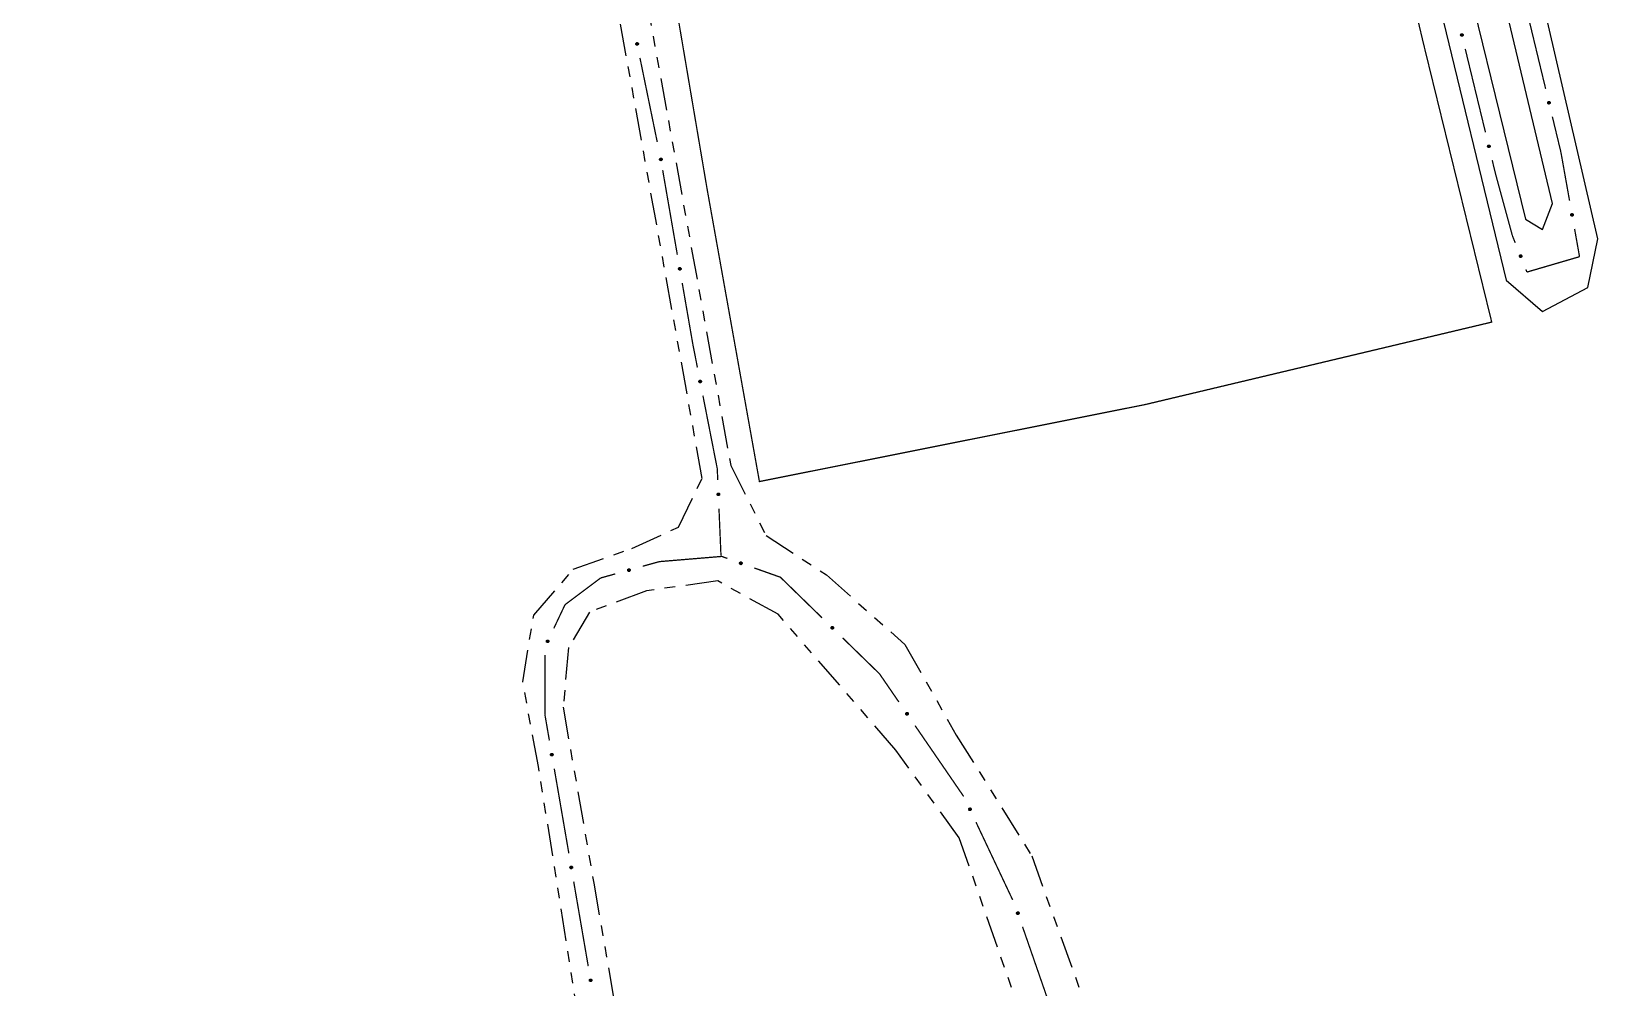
# Model space of a CAD drawing. Extents: x 212200 to 214553, y 4880545 to 4882659.
# Drawn here: x 212907.5 to 213126.6, y 4881438.5 to 4881572.1 of the extents above; entities that cross this region are included whole.
import ezdxf

# ---------------------------------------------------------------- set-up
doc = ezdxf.new("R2010")
doc.units = 0
doc.header["$LTSCALE"] = 1.5
doc.header["$MEASUREMENT"] = 0
doc.linetypes.add('TRACO_25', pattern=[8, 3, -1, 1, -1, 1, -1])
for name, color, linetype in [('RU-QUADRA', 210, 'CONTINUOUS'), ('SV-EIXO-RUA-N-PAV', 6, 'CONTINUOUS'), ('SV-EIXO-RUA-PAV', 20, 'CONTINUOUS'), ('SV-RUA-NAO-PAV', 7, 'CONTINUOUS'), ('SV-RUA-PAVIM', 7, 'CONTINUOUS')]:
    doc.layers.add(name, color=color, linetype=linetype)

msp = doc.modelspace()

# ---------------------------------------------------------------- linework, layer by layer
at = {"layer": 'RU-QUADRA', "linetype": 'Continuous', "const_width": 0.18, "flags": 128}
msp.add_lwpolyline([(212985.16, 4881649.49), (213002.00624, 4881550.149158), (213009.337896, 4881509.189705), (213063.298677, 4881519.949911), (213111.755057, 4881531.469198), (213102.179297, 4881570.507812), (213079.254985, 4881667.304371)], dxfattribs=at)
at = {"layer": 'SV-EIXO-RUA-N-PAV'}
for points in [[(212992.307096, 4881570.506751), (212992.348314, 4881570.480424), (212992.378355, 4881570.449368), (212992.395956, 4881570.416255), (212992.403879, 4881570.382938), (212992.408146, 4881570.34794), (212992.404663, 4881570.311706), (212992.39189, 4881570.272346), (212992.36577, 4881570.230814), (212992.331935, 4881570.20213), (212992.300394, 4881570.183138), (212992.266129, 4881570.172875), (212992.23206, 4881570.1693), (212992.194542, 4881570.174162), (212992.154781, 4881570.187496), (212992.113654, 4881570.214771), (212992.084411, 4881570.245419), (212992.068228, 4881570.277895), (212992.058129, 4881570.312408), (212992.054201, 4881570.34819), (212992.057825, 4881570.383739), (212992.071322, 4881570.423748), (212992.098781, 4881570.463983), (212992.129015, 4881570.493498), (212992.161255, 4881570.510134), (212992.195457, 4881570.519311), (212992.230508, 4881570.524018), (212992.267077, 4881570.522033), (212992.307096, 4881570.506751)], [(212995.631592, 4881554.362513), (212995.671971, 4881554.334915), (212995.701031, 4881554.302939), (212995.717592, 4881554.269294), (212995.724474, 4881554.235747), (212995.72765, 4881554.200633), (212995.723041, 4881554.164525), (212995.709048, 4881554.125582), (212995.681648, 4881554.084883), (212995.646936, 4881554.057266), (212995.614819, 4881554.039265), (212995.580251, 4881554.030074), (212995.546088, 4881554.027561), (212995.508739, 4881554.033589), (212995.469413, 4881554.048155), (212995.429155, 4881554.076697), (212995.40088, 4881554.10824), (212995.385716, 4881554.141204), (212995.376696, 4881554.176015), (212995.373884, 4881554.211902), (212995.378613, 4881554.24732), (212995.393349, 4881554.28689), (212995.422047, 4881554.326251), (212995.453186, 4881554.354811), (212995.485928, 4881554.370434), (212995.520399, 4881554.378542), (212995.555579, 4881554.382155), (212995.592069, 4881554.379033), (212995.631592, 4881554.362513)], [(212998.283088, 4881539.070163), (212998.323467, 4881539.042566), (212998.352527, 4881539.01059), (212998.369088, 4881538.976945), (212998.37597, 4881538.943397), (212998.379146, 4881538.908284), (212998.374537, 4881538.872175), (212998.360544, 4881538.833232), (212998.333144, 4881538.792533), (212998.298432, 4881538.764917), (212998.266315, 4881538.746916), (212998.231747, 4881538.737725), (212998.197584, 4881538.735212), (212998.160235, 4881538.74124), (212998.120909, 4881538.755805), (212998.080651, 4881538.784347), (212998.052376, 4881538.815891), (212998.037212, 4881538.848855), (212998.028192, 4881538.883665), (212998.02538, 4881538.919553), (212998.030109, 4881538.954971), (212998.044845, 4881538.99454), (212998.073543, 4881539.033902), (212998.104682, 4881539.062461), (212998.137424, 4881539.078085), (212998.171895, 4881539.086193), (212998.207075, 4881539.089806), (212998.243565, 4881539.086684), (212998.283088, 4881539.070163)], [(213001.130607, 4881523.328968), (213001.17159, 4881523.302277), (213001.201355, 4881523.270957), (213001.218662, 4881523.237689), (213001.22629, 4881523.204303), (213001.230247, 4881523.169269), (213001.226444, 4881523.133067), (213001.213322, 4881523.093822), (213001.186835, 4881523.052522), (213001.152747, 4881523.02414), (213001.121039, 4881523.005427), (213001.086684, 4881522.995469), (213001.052586, 4881522.992195), (213001.015112, 4881522.99739), (213000.975471, 4881523.011076), (213000.934587, 4881523.038714), (213000.905617, 4881523.069619), (213000.889722, 4881523.102237), (213000.879929, 4881523.136839), (213000.876318, 4881523.172654), (213000.880256, 4881523.208169), (213000.894108, 4881523.248057), (213000.921922, 4881523.288048), (213000.952416, 4881523.317294), (213000.984802, 4881523.333643), (213001.019085, 4881523.342517), (213001.054175, 4881523.346913), (213001.090726, 4881523.344605), (213001.130607, 4881523.328968)], [(213003.69988, 4881507.551049), (213003.736373, 4881507.518488), (213003.761079, 4881507.48304), (213003.773176, 4881507.447544), (213003.775686, 4881507.413391), (213003.774319, 4881507.37816), (213003.765105, 4881507.342944), (213003.746219, 4881507.306125), (213003.713813, 4881507.269287), (213003.675837, 4881507.246365), (213003.641671, 4881507.232644), (213003.606208, 4881507.227975), (213003.572006, 4881507.229877), (213003.535743, 4881507.240658), (213003.498616, 4881507.260161), (213003.462363, 4881507.293644), (213003.438381, 4881507.328562), (213003.427582, 4881507.363202), (213003.423114, 4881507.398884), (213003.424941, 4881507.434835), (213003.434186, 4881507.469351), (213003.453889, 4881507.506696), (213003.487411, 4881507.54204), (213003.521964, 4881507.566357), (213003.556444, 4881507.57764), (213003.591672, 4881507.581247), (213003.627024, 4881507.580305), (213003.662809, 4881507.572516), (213003.69988, 4881507.551049)], [(212990.928279, 4881496.886341), (212990.951711, 4881496.929271), (212990.980628, 4881496.961375), (212991.012454, 4881496.98121), (212991.045147, 4881496.991405), (212991.079769, 4881496.998067), (212991.116157, 4881496.997083), (212991.156302, 4881496.987045), (212991.199531, 4881496.963841), (212991.230472, 4881496.932057), (212991.251588, 4881496.901896), (212991.264181, 4881496.868417), (212991.270089, 4881496.834675), (212991.267817, 4881496.796911), (212991.257247, 4881496.756328), (212991.232863, 4881496.713424), (212991.204298, 4881496.682144), (212991.173011, 4881496.663767), (212991.139273, 4881496.65132), (212991.103846, 4881496.644942), (212991.068132, 4881496.646114), (212991.02729, 4881496.65683), (212990.985262, 4881496.681458), (212990.953739, 4881496.709592), (212990.934928, 4881496.740613), (212990.923421, 4881496.774103), (212990.916317, 4881496.808747), (212990.915783, 4881496.845367), (212990.928279, 4881496.886341)], [(213006.642783, 4881497.93139), (213006.68663, 4881497.953057), (213006.728745, 4881497.962713), (213006.766189, 4881497.960655), (213006.798803, 4881497.95021), (213006.830966, 4881497.935766), (213006.860179, 4881497.914049), (213006.887264, 4881497.882763), (213006.909307, 4881497.838931), (213006.916363, 4881497.795138), (213006.91631, 4881497.758321), (213006.907376, 4881497.723685), (213006.892821, 4881497.692676), (213006.869259, 4881497.663077), (213006.837286, 4881497.635939), (213006.792675, 4881497.61484), (213006.751321, 4881497.605657), (213006.715156, 4881497.608598), (213006.680393, 4881497.6178), (213006.647734, 4881497.63294), (213006.619181, 4881497.654423), (213006.591915, 4881497.686664), (213006.571674, 4881497.730971), (213006.562044, 4881497.772112), (213006.564476, 4881497.808309), (213006.574306, 4881497.842329), (213006.588401, 4881497.874764), (213006.609009, 4881497.905039), (213006.642783, 4881497.93139)], [(213019.505285, 4881488.930106), (213019.554175, 4881488.931448), (213019.596468, 4881488.922605), (213019.629619, 4881488.905076), (213019.654875, 4881488.881947), (213019.678049, 4881488.855376), (213019.695501, 4881488.823431), (213019.707019, 4881488.783686), (213019.70871, 4881488.734652), (213019.696803, 4881488.691922), (213019.681357, 4881488.658501), (213019.658756, 4881488.630777), (213019.632566, 4881488.608698), (213019.598784, 4881488.591666), (213019.558392, 4881488.580388), (213019.509045, 4881488.579881), (213019.467642, 4881488.588835), (213019.436021, 4881488.606632), (213019.408293, 4881488.629529), (213019.38496, 4881488.65694), (213019.368009, 4881488.688396), (213019.356727, 4881488.729086), (213019.356872, 4881488.777797), (213019.365331, 4881488.819194), (213019.382679, 4881488.851056), (213019.405836, 4881488.877847), (213019.432205, 4881488.901414), (213019.463586, 4881488.920295), (213019.505285, 4881488.930106)], [(212979.565642, 4881486.783832), (212979.548541, 4881486.829653), (212979.543214, 4881486.872531), (212979.549064, 4881486.909573), (212979.562769, 4881486.940957), (212979.580405, 4881486.971486), (212979.604978, 4881486.998342), (212979.638852, 4881487.022109), (212979.684697, 4881487.039585), (212979.72898, 4881487.042156), (212979.765602, 4881487.038363), (212979.799151, 4881487.025958), (212979.828521, 4881487.008327), (212979.855574, 4881486.981881), (212979.879323, 4881486.947317), (212979.895781, 4881486.900793), (212979.900716, 4881486.85872), (212979.894117, 4881486.823041), (212979.881431, 4881486.789392), (212979.863052, 4881486.758441), (212979.838779, 4881486.732217), (212979.803935, 4881486.708367), (212979.757801, 4881486.692732), (212979.715895, 4881486.687331), (212979.680132, 4881486.693428), (212979.647286, 4881486.706663), (212979.616451, 4881486.72398), (212979.588426, 4881486.747556), (212979.565642, 4881486.783832)], [(213029.98556, 4881476.911261), (213030.033768, 4881476.903013), (213030.073514, 4881476.886066), (213030.102596, 4881476.862391), (213030.122839, 4881476.834768), (213030.140366, 4881476.804176), (213030.151232, 4881476.769435), (213030.154752, 4881476.728204), (213030.146817, 4881476.679787), (213030.126781, 4881476.640212), (213030.105095, 4881476.610459), (213030.077507, 4881476.587692), (213030.047504, 4881476.571163), (213030.011043, 4881476.561069), (213029.969225, 4881476.557911), (213029.920733, 4881476.567068), (213029.881881, 4881476.583949), (213029.854353, 4881476.607588), (213029.83164, 4881476.635467), (213029.814121, 4881476.666914), (213029.803651, 4881476.701078), (213029.800546, 4881476.743188), (213029.810218, 4881476.79093), (213029.826613, 4881476.829872), (213029.849859, 4881476.857725), (213029.87781, 4881476.879468), (213029.90828, 4881476.897421), (213029.942748, 4881476.909798), (213029.98556, 4881476.911261)], [(212980.22083, 4881470.875498), (212980.18046, 4881470.903108), (212980.151409, 4881470.935092), (212980.134858, 4881470.968743), (212980.127986, 4881471.002292), (212980.124821, 4881471.037407), (212980.129441, 4881471.073514), (212980.143446, 4881471.112452), (212980.170858, 4881471.153143), (212980.205578, 4881471.180749), (212980.237701, 4881471.198741), (212980.272271, 4881471.207921), (212980.306435, 4881471.210424), (212980.343782, 4881471.204385), (212980.383104, 4881471.189807), (212980.423354, 4881471.161253), (212980.451618, 4881471.129701), (212980.466773, 4881471.096733), (212980.475782, 4881471.061919), (212980.478584, 4881471.026031), (212980.473844, 4881470.990614), (212980.459096, 4881470.951049), (212980.430386, 4881470.911697), (212980.399239, 4881470.883147), (212980.366492, 4881470.867533), (212980.332018, 4881470.859435), (212980.296837, 4881470.855833), (212980.260348, 4881470.858966), (212980.22083, 4881470.875498)], [(213038.814212, 4881463.569985), (213038.86048, 4881463.554135), (213038.897005, 4881463.53105), (213038.921926, 4881463.503029), (213038.937492, 4881463.472525), (213038.949902, 4881463.439524), (213038.955073, 4881463.403492), (213038.951954, 4881463.362229), (213038.936379, 4881463.315704), (213038.910272, 4881463.279842), (213038.884108, 4881463.25394), (213038.853234, 4881463.235877), (213038.820974, 4881463.224359), (213038.783368, 4881463.220225), (213038.741583, 4881463.223794), (213038.695179, 4881463.240587), (213038.659527, 4881463.263464), (213038.636133, 4881463.291201), (213038.618171, 4881463.322354), (213038.605905, 4881463.356197), (213038.601033, 4881463.391596), (213038.604703, 4881463.43366), (213038.621884, 4881463.479241), (213038.644295, 4881463.515061), (213038.671696, 4881463.538838), (213038.702764, 4881463.555831), (213038.735712, 4881463.568681), (213038.771716, 4881463.575387), (213038.814212, 4881463.569985)], [(212982.938762, 4881455.108151), (212982.89842, 4881455.135801), (212982.869402, 4881455.167814), (212982.852885, 4881455.201481), (212982.846046, 4881455.235038), (212982.842916, 4881455.270155), (212982.847573, 4881455.306258), (212982.861616, 4881455.345182), (212982.889069, 4881455.385846), (212982.923817, 4881455.413417), (212982.955958, 4881455.431376), (212982.990538, 4881455.440522), (212983.024704, 4881455.44299), (212983.062045, 4881455.436914), (212983.101352, 4881455.422297), (212983.141573, 4881455.393702), (212983.169806, 4881455.362122), (212983.184928, 4881455.329138), (212983.193902, 4881455.294316), (212983.196667, 4881455.258425), (212983.191892, 4881455.223012), (212983.177104, 4881455.183462), (212983.148355, 4881455.144139), (212983.117179, 4881455.11562), (212983.084417, 4881455.100039), (212983.049934, 4881455.091976), (212983.01475, 4881455.088409), (212982.978264, 4881455.091578), (212982.938762, 4881455.108151)], [(213045.535278, 4881449.043951), (213045.57959, 4881449.02325), (213045.61344, 4881448.996398), (213045.635228, 4881448.965876), (213045.647447, 4881448.933884), (213045.656262, 4881448.899747), (213045.657556, 4881448.863369), (213045.650049, 4881448.822675), (213045.629596, 4881448.778078), (213045.599809, 4881448.74521), (213045.571028, 4881448.722249), (213045.538403, 4881448.707586), (213045.505097, 4881448.699578), (213045.467265, 4881448.699484), (213045.426099, 4881448.707494), (213045.381754, 4881448.729146), (213045.348748, 4881448.755699), (213045.32845, 4881448.785775), (213045.313917, 4881448.818668), (213045.305335, 4881448.853627), (213045.30427, 4881448.889344), (213045.31241, 4881448.930776), (213045.334361, 4881448.974262), (213045.360468, 4881449.007484), (213045.390251, 4881449.028199), (213045.422957, 4881449.041778), (213045.457088, 4881449.051036), (213045.493602, 4881449.053859), (213045.535278, 4881449.043951)], [(212985.651595, 4881439.339811), (212985.611253, 4881439.367461), (212985.582235, 4881439.399475), (212985.565717, 4881439.433142), (212985.558879, 4881439.466698), (212985.555749, 4881439.501816), (212985.560405, 4881439.537918), (212985.574449, 4881439.576843), (212985.601902, 4881439.617506), (212985.63665, 4881439.645077), (212985.66879, 4881439.663036), (212985.70337, 4881439.672182), (212985.737537, 4881439.674651), (212985.774878, 4881439.668574), (212985.814185, 4881439.653957), (212985.854406, 4881439.625362), (212985.882639, 4881439.593782), (212985.89776, 4881439.560798), (212985.906734, 4881439.525976), (212985.9095, 4881439.490085), (212985.904725, 4881439.454673), (212985.889937, 4881439.415123), (212985.861188, 4881439.375799), (212985.830012, 4881439.34728), (212985.797249, 4881439.331699), (212985.762767, 4881439.323636), (212985.727582, 4881439.320069), (212985.691097, 4881439.323239), (212985.651595, 4881439.339811)]]:
    msp.add_lwpolyline(points, close=True, dxfattribs=at)
for points in [[(212992.054201, 4881570.34819), (212992.084411, 4881570.245419)], [(212992.05751, 4881570.361842), (212992.097261, 4881570.236281)], [(212992.057825, 4881570.383739), (212992.113654, 4881570.214771)], [(212992.068013, 4881570.398829), (212992.1322, 4881570.208639)], [(212992.071322, 4881570.423748), (212992.154781, 4881570.187496)], [(212992.087323, 4881570.440413), (212992.173547, 4881570.183708)], [(212992.098781, 4881570.463983), (212992.194542, 4881570.174162)], [(212992.113354, 4881570.476413), (212992.211321, 4881570.176152)], [(212992.129015, 4881570.493498), (212992.23206, 4881570.1693)], [(212992.145081, 4881570.498262), (212992.247995, 4881570.173943)], [(212992.161255, 4881570.510134), (212992.266129, 4881570.172875)], [(212992.178457, 4881570.512091), (212992.280348, 4881570.179203)], [(212992.195457, 4881570.519311), (212992.300394, 4881570.183138)], [(212992.214819, 4881570.518175), (212992.316909, 4881570.197866)], [(212992.230508, 4881570.524018), (212992.331935, 4881570.20213)], [(212992.249607, 4881570.518364), (212992.348361, 4881570.221051)], [(212992.267077, 4881570.522033), (212992.36577, 4881570.230814)], [(212992.285494, 4881570.513206), (212992.376278, 4881570.254653)], [(212992.307096, 4881570.506751), (212992.39189, 4881570.272346)], [(212992.328965, 4881570.491498), (212992.396374, 4881570.299185)], [(212992.348314, 4881570.480424), (212992.404663, 4881570.311706)], [(212992.365515, 4881570.462795), (212992.403655, 4881570.338296)], [(212992.378355, 4881570.449368), (212992.408146, 4881570.34794)], [(212995.373884, 4881554.211902), (212995.40088, 4881554.10824)], [(212995.377616, 4881554.225444), (212995.413439, 4881554.098706)], [(212995.378613, 4881554.24732), (212995.429155, 4881554.076697)], [(212995.389266, 4881554.262086), (212995.447501, 4881554.06999)], [(212995.393349, 4881554.28689), (212995.469413, 4881554.048155)], [(212995.409861, 4881554.303048), (212995.488052, 4881554.043784)], [(212995.422047, 4881554.326251), (212995.508739, 4881554.033589)], [(212995.437, 4881554.338221), (212995.525572, 4881554.035056)], [(212995.453186, 4881554.354811), (212995.546088, 4881554.027561)], [(212995.469392, 4881554.359071), (212995.56216, 4881554.031706)], [(212995.485928, 4881554.370434), (212995.580251, 4881554.030074)], [(212995.503182, 4881554.371855), (212995.59466, 4881554.035956)], [(212995.520399, 4881554.378542), (212995.614819, 4881554.039265)], [(212995.539716, 4881554.376804), (212995.631784, 4881554.053472)], [(212995.555579, 4881554.382155), (212995.646936, 4881554.057266)], [(212995.574493, 4881554.37591), (212995.663943, 4881554.075666)], [(212995.592069, 4881554.379033), (212995.681648, 4881554.084883)], [(212995.610203, 4881554.369637), (212995.692892, 4881554.108383)], [(212995.631592, 4881554.362513), (212995.709048, 4881554.125582)], [(212995.652976, 4881554.346586), (212995.714366, 4881554.152268)], [(212995.671971, 4881554.334915), (212995.723041, 4881554.164525)], [(212995.688615, 4881554.316759), (212995.722861, 4881554.191133)], [(212995.701031, 4881554.302939), (212995.72765, 4881554.200633)], [(212998.02538, 4881538.919553), (212998.052376, 4881538.815891)], [(212998.029112, 4881538.933094), (212998.064935, 4881538.806357)], [(212998.030109, 4881538.954971), (212998.080651, 4881538.784347)], [(212998.040762, 4881538.969736), (212998.098997, 4881538.777641)], [(212998.044845, 4881538.99454), (212998.120909, 4881538.755805)], [(212998.061357, 4881539.010699), (212998.139548, 4881538.751435)], [(212998.073543, 4881539.033902), (212998.160235, 4881538.74124)], [(212998.088496, 4881539.045872), (212998.177068, 4881538.742706)], [(212998.104682, 4881539.062461), (212998.197584, 4881538.735212)], [(212998.120888, 4881539.066722), (212998.213656, 4881538.739356)], [(212998.137424, 4881539.078085), (212998.231747, 4881538.737725)], [(212998.154678, 4881539.079505), (212998.246156, 4881538.743606)], [(212998.171895, 4881539.086193), (212998.266315, 4881538.746916)], [(212998.191212, 4881539.084455), (212998.28328, 4881538.761122)], [(212998.207075, 4881539.089806), (212998.298432, 4881538.764917)], [(212998.225989, 4881539.08356), (212998.315439, 4881538.783317)], [(212998.243565, 4881539.086684), (212998.333144, 4881538.792533)], [(212998.261699, 4881539.077288), (212998.344388, 4881538.816034)], [(212998.283088, 4881539.070163), (212998.360544, 4881538.833232)], [(212998.304472, 4881539.054237), (212998.365862, 4881538.859919)], [(212998.323467, 4881539.042566), (212998.374537, 4881538.872175)], [(212998.340111, 4881539.024409), (212998.374357, 4881538.898783)], [(212998.352527, 4881539.01059), (212998.379146, 4881538.908284)], [(213000.876318, 4881523.172654), (213000.905617, 4881523.069619)], [(213000.879747, 4881523.186276), (213000.918385, 4881523.060368)], [(213000.880256, 4881523.208169), (213000.934587, 4881523.038714)], [(213000.890578, 4881523.223168), (213000.953078, 4881523.032418)], [(213000.894108, 4881523.248057), (213000.975471, 4881523.011076)], [(213000.910256, 4881523.264579), (213000.994202, 4881523.007121)], [(213000.921922, 4881523.288048), (213001.015112, 4881522.99739)], [(213000.936604, 4881523.300348), (213001.031908, 4881522.999231)], [(213000.952416, 4881523.317294), (213001.052586, 4881522.992195)], [(213000.968524, 4881523.321915), (213001.068561, 4881522.996697)], [(213000.984802, 4881523.333643), (213001.086684, 4881522.995469)], [(213001.002021, 4881523.335447), (213001.100959, 4881523.00167)], [(213001.019085, 4881523.342517), (213001.121039, 4881523.005427)], [(213001.038435, 4881523.34121), (213001.137684, 4881523.020008)], [(213001.054175, 4881523.346913), (213001.152747, 4881523.02414)], [(213001.073224, 4881523.34109), (213001.16934, 4881523.042914)], [(213001.090726, 4881523.344605), (213001.186835, 4881523.052522)], [(213001.109064, 4881523.335615), (213001.197553, 4881523.076268)], [(213001.130607, 4881523.328968), (213001.213322, 4881523.093822)], [(213001.15234, 4881523.313522), (213001.218044, 4881523.12062)], [(213001.17159, 4881523.302277), (213001.226444, 4881523.133067)], [(213001.188635, 4881523.284496), (213001.225671, 4881523.159664)], [(213001.201355, 4881523.270957), (213001.230247, 4881523.169269)], [(213003.424941, 4881507.434835), (213003.438381, 4881507.328562)], [(213003.430384, 4881507.447784), (213003.449609, 4881507.317492)], [(213003.434186, 4881507.469351), (213003.462363, 4881507.293644)], [(213003.44665, 4881507.482623), (213003.479695, 4881507.284633)], [(213003.453889, 4881507.506696), (213003.498616, 4881507.260161)], [(213003.472342, 4881507.520597), (213003.516538, 4881507.253429)], [(213003.487411, 4881507.54204), (213003.535743, 4881507.240658)], [(213003.503779, 4881507.551987), (213003.552624, 4881507.239948)], [(213003.521964, 4881507.566357), (213003.572006, 4881507.229877)], [(213003.538584, 4881507.568498), (213003.588477, 4881507.23192)], [(213003.556444, 4881507.57764), (213003.606208, 4881507.227975)], [(213003.573738, 4881507.576829), (213003.621254, 4881507.231955)], [(213003.591672, 4881507.581247), (213003.641671, 4881507.232644)], [(213003.610604, 4881507.577039), (213003.660323, 4881507.244551)], [(213003.627024, 4881507.580305), (213003.675837, 4881507.246365)], [(213003.644978, 4881507.571679), (213003.695069, 4881507.262425)], [(213003.662809, 4881507.572516), (213003.713813, 4881507.269287)], [(213003.679584, 4881507.560866), (213003.727986, 4881507.291147)], [(213003.69988, 4881507.551049), (213003.746219, 4881507.306125)], [(213003.719037, 4881507.532505), (213003.754925, 4881507.331905)], [(213003.736373, 4881507.518488), (213003.765105, 4881507.342944)], [(213003.750544, 4881507.498342), (213003.768348, 4881507.369355)], [(213003.761079, 4881507.48304), (213003.774319, 4881507.37816)], [(212990.915783, 4881496.845367), (212991.199531, 4881496.963841)], [(212990.916317, 4881496.808747), (212991.230472, 4881496.932057)], [(212990.920645, 4881496.82819), (212991.210468, 4881496.947144)], [(212990.923224, 4881496.793497), (212991.235759, 4881496.91736)], [(212990.923323, 4881496.864347), (212991.175026, 4881496.972685)], [(212990.923421, 4881496.774103), (212991.251588, 4881496.901896)], [(212990.928279, 4881496.886341), (212991.156302, 4881496.987045)], [(212990.931793, 4881496.757639), (212991.256891, 4881496.882168)], [(212990.934928, 4881496.740613), (212991.264181, 4881496.868417)], [(212990.941993, 4881496.909206), (212991.129218, 4881496.989674)], [(212990.947883, 4881496.725292), (212991.264362, 4881496.850253)], [(212990.951711, 4881496.929271), (212991.116157, 4881496.997083)], [(212990.953739, 4881496.709592), (212991.270089, 4881496.834675)], [(212990.968116, 4881496.947643), (212991.0897, 4881496.99425)], [(212990.97186, 4881496.695142), (212991.264678, 4881496.813514)], [(212990.980628, 4881496.961375), (212991.079769, 4881496.998067)], [(212990.985262, 4881496.681458), (212991.267817, 4881496.796911)], [(212991.009565, 4881496.671647), (212991.259736, 4881496.77531)], [(213006.562044, 4881497.772112), (213006.892821, 4881497.692676)], [(213006.564476, 4881497.808309), (213006.907376, 4881497.723685)], [(213006.566274, 4881497.788326), (213006.897086, 4881497.708716)], [(213006.56857, 4881497.749872), (213006.876232, 4881497.678468)], [(213006.571674, 4881497.730971), (213006.869259, 4881497.663077)], [(213006.571696, 4881497.824044), (213006.909313, 4881497.739127)], [(213006.574306, 4881497.842329), (213006.91631, 4881497.758321)], [(213006.58529, 4881497.858314), (213006.912243, 4881497.780072)], [(213006.585925, 4881497.708977), (213006.850232, 4881497.650043)], [(213006.588401, 4881497.874764), (213006.916363, 4881497.795138)], [(213006.591915, 4881497.686664), (213006.837286, 4881497.635939)], [(213006.603116, 4881497.888188), (213006.908662, 4881497.818981)], [(213006.609009, 4881497.905039), (213006.909307, 4881497.838931)], [(213006.611533, 4881497.670946), (213006.807513, 4881497.627543)], [(213006.619181, 4881497.654423), (213006.792675, 4881497.61484)], [(213006.626088, 4881497.916239), (213006.894335, 4881497.860251)], [(213006.63776, 4881497.642831), (213006.765787, 4881497.611931)], [(213006.642783, 4881497.93139), (213006.887264, 4881497.882763)], [(213006.647734, 4881497.63294), (213006.751321, 4881497.605657)], [(213006.667146, 4881497.942222), (213006.86661, 4881497.90048)], [(213006.68663, 4881497.953057), (213006.860179, 4881497.914049)], [(213006.710614, 4881497.958665), (213006.836899, 4881497.926935)], [(213006.728745, 4881497.962713), (213006.830966, 4881497.935766)], [(212991.02729, 4881496.65683), (212991.257247, 4881496.756328)], [(212991.052378, 4881496.655241), (212991.237706, 4881496.732347)], [(212991.068132, 4881496.646114), (212991.232863, 4881496.713424)], [(212991.089999, 4881496.647304), (212991.212531, 4881496.695591)], [(212991.103846, 4881496.644942), (212991.204298, 4881496.682144)], [(213019.356727, 4881488.729086), (213019.558392, 4881488.580388)], [(213019.356872, 4881488.777797), (213019.598784, 4881488.591666)], [(213019.360617, 4881488.751859), (213019.57605, 4881488.587784)], [(213019.361957, 4881488.796264), (213019.611555, 4881488.60273)], [(213019.365331, 4881488.819194), (213019.632566, 4881488.608698)], [(213019.367973, 4881488.706604), (213019.527837, 4881488.585214)], [(213019.368009, 4881488.688396), (213019.509045, 4881488.579881)], [(213019.375955, 4881488.832153), (213019.643149, 4881488.621484)], [(213019.380037, 4881488.670096), (213019.483406, 4881488.588483)], [(213019.382679, 4881488.851056), (213019.658756, 4881488.630777)], [(213019.38496, 4881488.65694), (213019.467642, 4881488.588835)], [(213019.395818, 4881488.86233), (213019.666974, 4881488.643994)], [(213019.405836, 4881488.877847), (213019.681357, 4881488.658501)], [(213019.422498, 4881488.887773), (213019.68676, 4881488.67996)], [(213019.432205, 4881488.901414), (213019.696803, 4881488.691922)], [(213019.451186, 4881488.907453), (213019.69978, 4881488.716801)], [(213019.463586, 4881488.920295), (213019.70871, 4881488.734652)], [(213019.483783, 4881488.923325), (213019.704027, 4881488.76028)], [(213019.505285, 4881488.930106), (213019.707019, 4881488.783686)], [(213019.531945, 4881488.929755), (213019.695668, 4881488.808416)], [(213019.554175, 4881488.931448), (213019.695501, 4881488.823431)], [(213019.578306, 4881488.926511), (213019.679745, 4881488.844873)], [(213019.596468, 4881488.922605), (213019.678049, 4881488.855376)], [(212979.543214, 4881486.872531), (212979.580405, 4881486.971486)], [(212979.545399, 4881486.854083), (212979.589793, 4881486.976491)], [(212979.548541, 4881486.829653), (212979.604978, 4881486.998342)], [(212979.557341, 4881486.80917), (212979.61913, 4881487.003361)], [(212979.565642, 4881486.783832), (212979.638852, 4881487.022109)], [(212979.579019, 4881486.765684), (212979.661966, 4881487.026857)], [(212979.588426, 4881486.747556), (212979.684697, 4881487.039585)], [(212979.604591, 4881486.739982), (212979.704478, 4881487.036917)], [(212979.616451, 4881486.72398), (212979.72898, 4881487.042156)], [(212979.6325, 4881486.719213), (212979.74355, 4881487.036527)], [(212979.647286, 4881486.706663), (212979.765602, 4881487.038363)], [(212979.665211, 4881486.702208), (212979.783985, 4881487.029453)], [(212979.680132, 4881486.693428), (212979.799151, 4881487.025958)], [(212979.700195, 4881486.693187), (212979.812997, 4881487.0142)], [(212979.715895, 4881486.687331), (212979.828521, 4881487.008327)], [(212979.738682, 4881486.691564), (212979.840971, 4881486.990381)], [(212979.757801, 4881486.692732), (212979.855574, 4881486.981881)], [(212979.781129, 4881486.704675), (212979.866608, 4881486.961628)], [(212979.803935, 4881486.708367), (212979.879323, 4881486.947317)], [(212979.821564, 4881486.726288), (212979.884651, 4881486.916845)], [(212979.838779, 4881486.732217), (212979.895781, 4881486.900793)], [(212979.852199, 4881486.749523), (212979.895944, 4881486.873749)], [(212979.863052, 4881486.758441), (212979.900716, 4881486.85872)], [(213029.800546, 4881476.743188), (213029.969225, 4881476.557911)], [(213029.803651, 4881476.701078), (213029.920733, 4881476.567068)], [(213029.807177, 4881476.718941), (213029.940204, 4881476.568621)], [(213029.808817, 4881476.76476), (213029.987989, 4881476.56171)], [(213029.810218, 4881476.79093), (213030.011043, 4881476.561069)], [(213029.811866, 4881476.680778), (213029.897271, 4881476.58052)], [(213029.814121, 4881476.666914), (213029.881881, 4881476.583949)], [(213029.818819, 4881476.808045), (213030.025731, 4881476.569421)], [(213029.826613, 4881476.829872), (213030.047504, 4881476.571163)], [(213029.839567, 4881476.840502), (213030.060384, 4881476.581631)], [(213029.849859, 4881476.857725), (213030.077507, 4881476.587692)], [(213029.86495, 4881476.866211), (213030.088152, 4881476.599046)], [(213029.87781, 4881476.879468), (213030.105095, 4881476.610459)], [(213029.896092, 4881476.885942), (213030.114592, 4881476.630446)], [(213029.90828, 4881476.897421), (213030.126781, 4881476.640212)], [(213029.928075, 4881476.89963), (213030.134567, 4881476.664028)], [(213029.942748, 4881476.909798), (213030.146817, 4881476.679787)], [(213029.963148, 4881476.908818), (213030.147239, 4881476.705836)], [(213029.98556, 4881476.911261), (213030.154752, 4881476.728204)], [(213030.011637, 4881476.905701), (213030.148458, 4881476.754677)], [(213030.033768, 4881476.903013), (213030.151232, 4881476.769435)], [(213030.056467, 4881476.89345), (213030.139975, 4881476.793545)], [(213030.073514, 4881476.886066), (213030.140366, 4881476.804176)], [(212980.151409, 4881470.935092), (212980.124821, 4881471.037407)], [(212980.18046, 4881470.903108), (212980.129441, 4881471.073514)], [(212980.163821, 4881470.921269), (212980.129613, 4881471.046906)], [(212980.199451, 4881470.891431), (212980.13812, 4881471.085768)], [(212980.22083, 4881470.875498), (212980.143446, 4881471.112452)], [(212980.242217, 4881470.868367), (212980.159606, 4881471.129646)], [(212980.260348, 4881470.858966), (212980.170858, 4881471.153143)], [(212980.277925, 4881470.862084), (212980.188565, 4881471.162354)], [(212980.296837, 4881470.855833), (212980.205578, 4881471.180749)], [(212980.312702, 4881470.861179), (212980.220731, 4881471.184539)], [(212980.332018, 4881470.859435), (212980.237701, 4881471.198741)], [(212980.349237, 4881470.866118), (212980.257861, 4881471.202044)], [(212980.366492, 4881470.867533), (212980.272271, 4881471.207921)], [(212980.383031, 4881470.878891), (212980.290362, 4881471.206284)], [(212980.399239, 4881470.883147), (212980.306435, 4881471.210424)], [(212980.41543, 4881470.899731), (212980.326949, 4881471.202923)], [(212980.430386, 4881470.911697), (212980.343782, 4881471.204385)], [(212980.442579, 4881470.934896), (212980.364467, 4881471.194184)], [(212980.459096, 4881470.951049), (212980.383104, 4881471.189807)], [(212980.463186, 4881470.975852), (212980.405009, 4881471.167965)], [(212980.473844, 4881470.990614), (212980.423354, 4881471.161253)], [(212980.474848, 4881471.012491), (212980.439062, 4881471.139239)], [(212980.478584, 4881471.026031), (212980.451618, 4881471.129701)], [(213038.601033, 4881463.391596), (213038.695179, 4881463.240587)], [(213038.604703, 4881463.43366), (213038.741583, 4881463.223794)], [(213038.605897, 4881463.370243), (213038.674171, 4881463.257618)], [(213038.605905, 4881463.356197), (213038.659527, 4881463.263464)], [(213038.607371, 4881463.408664), (213038.714649, 4881463.239008)], [(213038.616316, 4881463.453632), (213038.760713, 4881463.224544)], [(213038.621884, 4881463.479241), (213038.783368, 4881463.220225)], [(213038.633111, 4881463.494761), (213038.799203, 4881463.226121)], [(213038.644295, 4881463.515061), (213038.820974, 4881463.224359)], [(213038.658782, 4881463.523483), (213038.835362, 4881463.232633)], [(213038.671696, 4881463.538838), (213038.853234, 4881463.235877)], [(213038.687949, 4881463.544801), (213038.865558, 4881463.245383)], [(213038.702764, 4881463.555831), (213038.884108, 4881463.25394)], [(213038.721846, 4881463.559299), (213038.896678, 4881463.272151)], [(213038.735712, 4881463.568681), (213038.910272, 4881463.279842)], [(213038.755606, 4881463.567696), (213038.921767, 4881463.302106)], [(213038.771716, 4881463.575387), (213038.936379, 4881463.315704)], [(213038.791697, 4881463.571158), (213038.940961, 4881463.34135)], [(213038.814212, 4881463.569985), (213038.951954, 4881463.362229)], [(213038.839064, 4881463.560327), (213038.949975, 4881463.389368)], [(213038.86048, 4881463.554135), (213038.955073, 4881463.403492)], [(213038.881358, 4881463.541065), (213038.947815, 4881463.429092)], [(213038.897005, 4881463.53105), (213038.949902, 4881463.439524)], [(212982.869402, 4881455.167814), (212982.842916, 4881455.270155)], [(212982.89842, 4881455.135801), (212982.847573, 4881455.306258)], [(212982.881799, 4881455.153979), (212982.847718, 4881455.279649)], [(212982.9174, 4881455.124105), (212982.856263, 4881455.318503)], [(212982.938762, 4881455.108151), (212982.861616, 4881455.345182)], [(212982.960143, 4881455.100998), (212982.877794, 4881455.36236)], [(212982.978264, 4881455.091578), (212982.889069, 4881455.385846)], [(212982.995844, 4881455.094679), (212982.906786, 4881455.395039)], [(212983.01475, 4881455.088409), (212982.923817, 4881455.413417)], [(212983.03062, 4881455.093739), (212982.938974, 4881455.417192)], [(212983.049934, 4881455.091976), (212982.955958, 4881455.431376)], [(212983.06716, 4881455.098641), (212982.976121, 4881455.434659)], [(212983.084417, 4881455.100039), (212982.990538, 4881455.440522)], [(212983.100967, 4881455.11138), (212983.008627, 4881455.438867)], [(212983.117179, 4881455.11562), (212983.024704, 4881455.44299)], [(212983.133386, 4881455.132188), (212983.04521, 4881455.435469)], [(212983.148355, 4881455.144139), (212983.062045, 4881455.436914)], [(212983.160571, 4881455.167325), (212983.082719, 4881455.426692)], [(212983.177104, 4881455.183462), (212983.101352, 4881455.422297)], [(212983.18122, 4881455.208261), (212983.123236, 4881455.400433)], [(212983.191892, 4881455.223012), (212983.141573, 4881455.393702)], [(212983.192918, 4881455.244888), (212983.15726, 4881455.371672)], [(212983.196667, 4881455.258425), (212983.169806, 4881455.362122)], [(213045.30427, 4881448.889344), (213045.381754, 4881448.729146)], [(213045.305335, 4881448.853627), (213045.348748, 4881448.755699)], [(213045.306826, 4881448.867594), (213045.362684, 4881448.748323)], [(213045.312394, 4881448.905638), (213045.400943, 4881448.725496)], [(213045.31241, 4881448.930776), (213045.426099, 4881448.707494)], [(213045.32609, 4881448.949394), (213045.4452, 4881448.706197)], [(213045.334361, 4881448.974262), (213045.467265, 4881448.699484)], [(213045.34718, 4881448.988494), (213045.483638, 4881448.703655)], [(213045.360468, 4881449.007484), (213045.505097, 4881448.699578)], [(213045.375772, 4881449.01431), (213045.520286, 4881448.706268)], [(213045.390251, 4881449.028199), (213045.538403, 4881448.707586)], [(213045.407048, 4881449.032393), (213045.55167, 4881448.715721)], [(213045.422957, 4881449.041778), (213045.571028, 4881448.722249)], [(213045.4423, 4881449.043188), (213045.585471, 4881448.739013)], [(213045.457088, 4881449.051036), (213045.599809, 4881448.74521)], [(213045.476763, 4881449.047933), (213045.613615, 4881448.766119)], [(213045.493602, 4881449.053859), (213045.629596, 4881448.778078)], [(213045.513017, 4881449.047521), (213045.636889, 4881448.803089)], [(213045.535278, 4881449.043951), (213045.650049, 4881448.822675)], [(213045.558957, 4881449.031694), (213045.650979, 4881448.84987)], [(213045.57959, 4881449.02325), (213045.657556, 4881448.863369)], [(213045.598952, 4881449.008026), (213045.653074, 4881448.889597)], [(213045.61344, 4881448.996398), (213045.656262, 4881448.899747)], [(212985.582235, 4881439.399475), (212985.555749, 4881439.501816)], [(212985.611253, 4881439.367461), (212985.560405, 4881439.537918)], [(212985.594632, 4881439.385639), (212985.56055, 4881439.51131)], [(212985.630232, 4881439.355765), (212985.569096, 4881439.550163)], [(212985.651595, 4881439.339811), (212985.574449, 4881439.576843)], [(212985.672976, 4881439.332658), (212985.590627, 4881439.59402)], [(212985.691097, 4881439.323239), (212985.601902, 4881439.617506)], [(212985.708677, 4881439.326339), (212985.619619, 4881439.626699)], [(212985.727582, 4881439.320069), (212985.63665, 4881439.645077)], [(212985.743453, 4881439.325399), (212985.651806, 4881439.648852)], [(212985.762767, 4881439.323636), (212985.66879, 4881439.663036)], [(212985.779993, 4881439.330301), (212985.688954, 4881439.666319)], [(212985.797249, 4881439.331699), (212985.70337, 4881439.672182)], [(212985.8138, 4881439.34304), (212985.721459, 4881439.670527)], [(212985.830012, 4881439.34728), (212985.737537, 4881439.674651)], [(212985.846219, 4881439.363848), (212985.758043, 4881439.667129)], [(212985.861188, 4881439.375799), (212985.774878, 4881439.668574)], [(212985.873404, 4881439.398986), (212985.795552, 4881439.658352)], [(212985.889937, 4881439.415123), (212985.814185, 4881439.653957)], [(212985.894052, 4881439.439921), (212985.836068, 4881439.632093)], [(212985.904725, 4881439.454673), (212985.854406, 4881439.625362)], [(212985.90575, 4881439.476548), (212985.870092, 4881439.603332)], [(212985.9095, 4881439.490085), (212985.882639, 4881439.593782)]]:
    msp.add_lwpolyline(points, dxfattribs=at)
at = {"layer": 'SV-EIXO-RUA-N-PAV', "const_width": 0.18}
for points in [[(212992.631073, 4881568.384836), (212995.048234, 4881556.630801)], [(212995.807438, 4881552.703976), (212997.857496, 4881540.880387)], [(212998.540849, 4881536.939191), (212999.907554, 4881529.056798)], [(212999.907554, 4881529.056798), (213000.01471, 4881528.438783)], [(213000.01471, 4881528.438783), (213000.664794, 4881525.129262)], [(213001.435775, 4881521.204267), (213003.363228, 4881511.391779)], [(213003.363228, 4881511.391779), (213003.442898, 4881510.986188)], [(213003.442898, 4881510.986188), (213003.510642, 4881509.400976)], [(213003.681426, 4881505.404624), (213003.937603, 4881499.410095)], [(213003.937603, 4881499.410095), (213003.96232, 4881498.831702)], [(212993.02291, 4881497.355387), (212994.949596, 4881497.891932)], [(212994.949596, 4881497.891932), (212995.339907, 4881498.000626)], [(212995.339907, 4881498.000626), (213003.905055, 4881498.71439)], [(213003.905055, 4881498.71439), (213004.066205, 4881498.727818)], [(213004.066205, 4881498.727818), (213004.856336, 4881498.447771)], [(213008.626532, 4881497.111499), (213011.454179, 4881496.109295)], [(212982.146576, 4881491.975325), (212986.424231, 4881495.183567)], [(212986.424231, 4881495.183567), (212987.133032, 4881495.715167)], [(212987.133032, 4881495.715167), (212989.169538, 4881496.282296)], [(213011.454179, 4881496.109295), (213012.27308, 4881495.819052)], [(213012.27308, 4881495.819052), (213018.098553, 4881490.146307)], [(212980.582806, 4881488.674033), (212981.867065, 4881491.385247)], [(212981.867065, 4881491.385247), (212982.146576, 4881491.975325)], [(213020.964296, 4881487.355695), (213025.979347, 4881482.472125)], [(212979.341695, 4881476.60042), (212979.341695, 4881484.953117)], [(213025.979347, 4881482.472125), (213026.14166, 4881482.314067)], [(213026.14166, 4881482.314067), (213028.843942, 4881478.379166)], [(212979.452087, 4881475.9626), (212979.341695, 4881476.60042)], [(212979.963711, 4881473.006548), (212979.452087, 4881475.9626)], [(213031.108371, 4881475.08184), (213037.901657, 4881465.189861)], [(212981.211616, 4881465.796432), (212980.645877, 4881469.065146)], [(212981.327367, 4881465.123628), (212981.211616, 4881465.796432)], [(212982.683784, 4881457.239458), (212981.327367, 4881465.123628)], [(213039.630037, 4881461.58456), (213044.754112, 4881450.733576)], [(212985.396616, 4881441.471118), (212983.361992, 4881453.297373)], [(213046.13444, 4881446.982765), (213050.07058, 4881435.646681)]]:
    msp.add_lwpolyline(points, dxfattribs=at)
at = {"layer": 'SV-EIXO-RUA-PAV', "const_width": 0.18}
for points in [[(213119.295515, 4881564.06997), (213116.481738, 4881575.735418)], [(213108.052456, 4881569.641302), (213110.880765, 4881557.979369)], [(213121.432477, 4881555.210481), (213120.23344, 4881560.181488)], [(213111.823535, 4881554.092058), (213112.059227, 4881553.120231)], [(213121.588069, 4881554.337813), (213121.432477, 4881555.210481)], [(213122.641228, 4881548.430965), (213121.588069, 4881554.337813)], [(213112.059227, 4881553.120231), (213112.265886, 4881552.268118)], [(213112.265886, 4881552.268118), (213114.403237, 4881544.431163)], [(213114.403237, 4881544.431163), (213114.642409, 4881543.554198)], [(213114.642409, 4881543.554198), (213115.047599, 4881542.541224)], [(213124.035336, 4881540.611836), (213123.343334, 4881544.493066)], [(213116.67943, 4881538.461648), (213123.980085, 4881540.595686)], [(213123.980085, 4881540.595686), (213124.035336, 4881540.611836)], [(213116.533162, 4881538.827318), (213116.67943, 4881538.461648)]]:
    msp.add_lwpolyline(points, dxfattribs=at)
at = {"layer": 'SV-EIXO-RUA-PAV'}
for points in [[(213107.654186, 4881571.750535), (213107.696303, 4881571.725671), (213107.727416, 4881571.695689), (213107.746168, 4881571.663214), (213107.755256, 4881571.630196), (213107.760749, 4881571.59537), (213107.758541, 4881571.559036), (213107.747157, 4881571.519252), (213107.722512, 4881571.476828), (213107.689704, 4881571.446974), (213107.658849, 4881571.426886), (213107.624965, 4881571.415427), (213107.591044, 4881571.410658), (213107.553378, 4881571.4142), (213107.513173, 4881571.42613), (213107.471114, 4881571.451944), (213107.440813, 4881571.481547), (213107.4235, 4881571.513434), (213107.412196, 4881571.547572), (213107.407014, 4881571.583194), (213107.409387, 4881571.618848), (213107.421472, 4881571.659306), (213107.447501, 4881571.700481), (213107.47668, 4881571.731039), (213107.508317, 4881571.748796), (213107.542176, 4881571.759168), (213107.577039, 4881571.765102), (213107.613656, 4881571.764403), (213107.654186, 4881571.750535)], [(213119.691156, 4881561.960242), (213119.649071, 4881561.985159), (213119.617995, 4881562.015179), (213119.599283, 4881562.047677), (213119.590236, 4881562.080707), (213119.584786, 4881562.11554), (213119.58704, 4881562.151871), (213119.598474, 4881562.191641), (213119.623172, 4881562.234034), (213119.656017, 4881562.263847), (213119.686897, 4881562.283897), (213119.720795, 4881562.295313), (213119.754722, 4881562.300041), (213119.792384, 4881562.296451), (213119.832573, 4881562.284471), (213119.8746, 4881562.258605), (213119.904864, 4881562.228965), (213119.922138, 4881562.197055), (213119.9334, 4881562.162904), (213119.938537, 4881562.127275), (213119.936119, 4881562.091624), (213119.923984, 4881562.051181), (213119.897904, 4881562.010039), (213119.868686, 4881561.979517), (213119.837028, 4881561.9618), (213119.803156, 4881561.951469), (213119.768285, 4881561.945579), (213119.731669, 4881561.946324), (213119.691156, 4881561.960242)], [(213111.425265, 4881556.201292), (213111.467382, 4881556.176428), (213111.498495, 4881556.146446), (213111.517247, 4881556.113971), (213111.526335, 4881556.080953), (213111.531828, 4881556.046126), (213111.52962, 4881556.009792), (213111.518236, 4881555.970008), (213111.493591, 4881555.927585), (213111.460783, 4881555.897731), (213111.429928, 4881555.877643), (213111.396044, 4881555.866184), (213111.362123, 4881555.861414), (213111.324457, 4881555.864957), (213111.284252, 4881555.876887), (213111.242193, 4881555.902701), (213111.211892, 4881555.932303), (213111.194579, 4881555.964191), (213111.183274, 4881555.998328), (213111.178093, 4881556.033951), (213111.180466, 4881556.069604), (213111.192551, 4881556.110063), (213111.21858, 4881556.151237), (213111.247759, 4881556.181796), (213111.279395, 4881556.199552), (213111.313255, 4881556.209925), (213111.348118, 4881556.215859), (213111.384735, 4881556.21516), (213111.425265, 4881556.201292)], [(213122.909129, 4881546.301243), (213122.86862, 4881546.328648), (213122.839408, 4881546.360485), (213122.822687, 4881546.394051), (213122.815645, 4881546.427566), (213122.812302, 4881546.462664), (213122.816739, 4881546.498794), (213122.830547, 4881546.537803), (213122.857752, 4881546.578632), (213122.892333, 4881546.606413), (213122.924364, 4881546.624567), (213122.958888, 4881546.633922), (213122.993038, 4881546.636598), (213123.030415, 4881546.630748), (213123.069811, 4881546.61637), (213123.110204, 4881546.58802), (213123.138628, 4881546.556611), (213123.15395, 4881546.52372), (213123.163135, 4881546.488952), (213123.166118, 4881546.453079), (213123.161558, 4881546.417638), (213123.14701, 4881546.377999), (213123.1185, 4881546.338502), (213123.087497, 4881546.309794), (213123.05483, 4881546.294015), (213123.020397, 4881546.285743), (213122.985235, 4881546.281963), (213122.948731, 4881546.284911), (213122.909129, 4881546.301243)], [(213115.839226, 4881540.858558), (213115.884448, 4881540.839931), (213115.919506, 4881540.814674), (213115.942682, 4881540.785193), (213115.95637, 4881540.753802), (213115.966756, 4881540.720109), (213115.969733, 4881540.68383), (213115.964117, 4881540.642832), (213115.94575, 4881540.597337), (213115.917517, 4881540.563124), (213115.88983, 4881540.538856), (213115.857918, 4881540.522698), (213115.825018, 4881540.513157), (213115.787231, 4881540.511311), (213115.74574, 4881540.517408), (213115.700439, 4881540.536984), (213115.66624, 4881540.56198), (213115.644571, 4881540.591084), (213115.62853, 4881540.623269), (213115.61834, 4881540.657793), (213115.615623, 4881540.693423), (213115.621836, 4881540.735188), (213115.64175, 4881540.779643), (213115.666292, 4881540.814038), (213115.695084, 4881540.836109), (213115.727125, 4881540.851188), (213115.760792, 4881540.862016), (213115.797136, 4881540.866526), (213115.839226, 4881540.858558)]]:
    msp.add_lwpolyline(points, close=True, dxfattribs=at)
for points in [[(213107.407014, 4881571.583194), (213107.440813, 4881571.481547)], [(213107.409387, 4881571.618848), (213107.471114, 4881571.451944)], [(213107.409841, 4881571.596953), (213107.453976, 4881571.472865)], [(213107.41904, 4881571.634286), (213107.489864, 4881571.446467)], [(213107.421472, 4881571.659306), (213107.513173, 4881571.42613)], [(213107.436878, 4881571.676522), (213107.532061, 4881571.423003)], [(213107.447501, 4881571.700481), (213107.553378, 4881571.4142)], [(213107.461629, 4881571.713414), (213107.570076, 4881571.416778)], [(213107.47668, 4881571.731039), (213107.591044, 4881571.410658)], [(213107.492569, 4881571.736363), (213107.606806, 4881571.415857)], [(213107.508317, 4881571.748796), (213107.624965, 4881571.415427)], [(213107.525439, 4881571.751355), (213107.638953, 4881571.422249)], [(213107.542176, 4881571.759168), (213107.658849, 4881571.426886)], [(213107.561565, 4881571.758713), (213107.674837, 4881571.442185)], [(213107.577039, 4881571.765102), (213107.689704, 4881571.446974)], [(213107.596325, 4881571.760122), (213107.705456, 4881571.466459)], [(213107.613656, 4881571.764403), (213107.722512, 4881571.476828)], [(213107.632371, 4881571.756228), (213107.732175, 4881571.501021)], [(213107.654186, 4881571.750535), (213107.747157, 4881571.519252)], [(213107.676577, 4881571.736059), (213107.750697, 4881571.546231)], [(213107.696303, 4881571.725671), (213107.758541, 4881571.559036)], [(213107.714113, 4881571.708656), (213107.7566, 4881571.585573)], [(213107.727416, 4881571.695689), (213107.760749, 4881571.59537)], [(213119.617995, 4881562.015179), (213119.584786, 4881562.11554)], [(213119.649071, 4881561.985159), (213119.58704, 4881562.151871)], [(213119.631282, 4881562.002195), (213119.588948, 4881562.125331)], [(213119.668783, 4881561.974746), (213119.5949, 4881562.164666)], [(213119.691156, 4881561.960242), (213119.598474, 4881562.191641)], [(213119.712964, 4881561.954522), (213119.613478, 4881562.209853)], [(213119.731669, 4881561.946324), (213119.623172, 4881562.234034)], [(213119.749005, 4881561.950583), (213119.640241, 4881562.244381)], [(213119.768285, 4881561.945579), (213119.656017, 4881562.263847)], [(213119.783767, 4881561.951949), (213119.67089, 4881562.268618)], [(213119.803156, 4881561.951469), (213119.686897, 4881562.283897)], [(213119.819902, 4881561.959261), (213119.706798, 4881562.288508)], [(213119.837028, 4881561.9618), (213119.720795, 4881562.295313)], [(213119.852791, 4881561.974213), (213119.738954, 4881562.294861)], [(213119.868686, 4881561.979517), (213119.754722, 4881562.300041)], [(213119.88376, 4881561.997123), (213119.775682, 4881562.293894)], [(213119.897904, 4881562.010039), (213119.792384, 4881562.296451)], [(213119.908556, 4881562.033984), (213119.81369, 4881562.287622)], [(213119.923984, 4881562.051181), (213119.832573, 4881562.284471)], [(213119.926447, 4881562.076198), (213119.855857, 4881562.264105)], [(213119.936119, 4881562.091624), (213119.8746, 4881562.258605)], [(213119.935693, 4881562.11352), (213119.891712, 4881562.237662)], [(213119.938537, 4881562.127275), (213119.904864, 4881562.228965)], [(213111.178093, 4881556.033951), (213111.211892, 4881555.932303)], [(213111.180466, 4881556.069604), (213111.242193, 4881555.902701)], [(213111.18092, 4881556.04771), (213111.225055, 4881555.923622)], [(213111.190119, 4881556.085043), (213111.260943, 4881555.897224)], [(213111.192551, 4881556.110063), (213111.284252, 4881555.876887)], [(213111.207957, 4881556.127279), (213111.30314, 4881555.87376)], [(213111.21858, 4881556.151237), (213111.324457, 4881555.864957)], [(213111.232707, 4881556.164171), (213111.341155, 4881555.867535)], [(213111.247759, 4881556.181796), (213111.362123, 4881555.861414)], [(213111.263648, 4881556.18712), (213111.377885, 4881555.866614)], [(213111.279395, 4881556.199552), (213111.396044, 4881555.866184)], [(213111.296518, 4881556.202112), (213111.410032, 4881555.873006)], [(213111.313255, 4881556.209925), (213111.429928, 4881555.877643)], [(213111.332644, 4881556.209469), (213111.445916, 4881555.892942)], [(213111.348118, 4881556.215859), (213111.460783, 4881555.897731)], [(213111.367404, 4881556.210879), (213111.476534, 4881555.917216)], [(213111.384735, 4881556.21516), (213111.493591, 4881555.927585)], [(213111.40345, 4881556.206985), (213111.503254, 4881555.951778)], [(213111.425265, 4881556.201292), (213111.518236, 4881555.970008)], [(213111.447656, 4881556.186816), (213111.521775, 4881555.996988)], [(213111.467382, 4881556.176428), (213111.52962, 4881556.009792)], [(213111.485191, 4881556.159413), (213111.527679, 4881556.03633)], [(213111.498495, 4881556.146446), (213111.531828, 4881556.046126)], [(213122.839408, 4881546.360485), (213122.812302, 4881546.462664)], [(213122.86862, 4881546.328648), (213122.816739, 4881546.498794)], [(213122.851889, 4881546.346725), (213122.817046, 4881546.472187)], [(213122.88767, 4881546.317068), (213122.825356, 4881546.511091)], [(213122.909129, 4881546.301243), (213122.830547, 4881546.537803)], [(213122.930553, 4881546.29422), (213122.84662, 4881546.555078)], [(213122.948731, 4881546.284911), (213122.857752, 4881546.578632)], [(213122.966292, 4881546.288118), (213122.875413, 4881546.587932)], [(213122.985235, 4881546.281963), (213122.892333, 4881546.606413)], [(213123.001073, 4881546.287389), (213122.907466, 4881546.61028)], [(213123.020397, 4881546.285743), (213122.924364, 4881546.624567)], [(213123.037582, 4881546.292513), (213122.944507, 4881546.627972)], [(213123.05483, 4881546.294015), (213122.958888, 4881546.633922)], [(213123.071312, 4881546.305457), (213122.976986, 4881546.632377)], [(213123.087497, 4881546.309794), (213122.993038, 4881546.636598)], [(213123.103604, 4881546.326461), (213123.01359, 4881546.629201)], [(213123.1185, 4881546.338502), (213123.030415, 4881546.630748)], [(213123.130575, 4881546.361762), (213123.051151, 4881546.620652)], [(213123.14701, 4881546.377999), (213123.069811, 4881546.61637)], [(213123.150975, 4881546.402823), (213123.091826, 4881546.594639)], [(213123.161558, 4881546.417638), (213123.110204, 4881546.58802)], [(213123.16245, 4881546.43952), (213123.126024, 4881546.566085)], [(213123.166118, 4881546.453079), (213123.138628, 4881546.556611)], [(213115.615623, 4881540.693423), (213115.700439, 4881540.536984)], [(213115.61834, 4881540.657793), (213115.66624, 4881540.56198)], [(213115.619183, 4881540.671815), (213115.680502, 4881540.555257)], [(213115.621836, 4881540.735188), (213115.74574, 4881540.517408)], [(213115.622984, 4881540.710076), (213115.719777, 4881540.534226)], [(213115.63464, 4881540.754418), (213115.76488, 4881540.516996)], [(213115.64175, 4881540.779643), (213115.787231, 4881540.511311)], [(213115.653897, 4881540.794453), (213115.803394, 4881540.516236)], [(213115.666292, 4881540.814038), (213115.825018, 4881540.513157)], [(213115.681262, 4881540.821565), (213115.839882, 4881540.520544)], [(213115.695084, 4881540.836109), (213115.857918, 4881540.522698)], [(213115.711669, 4881540.841076), (213115.870795, 4881540.531439)], [(213115.727125, 4881540.851188), (213115.88983, 4881540.538856)], [(213115.746383, 4881540.853492), (213115.903482, 4881540.556271)], [(213115.760792, 4881540.862016), (213115.917517, 4881540.563124)], [(213115.78059, 4881540.859827), (213115.93034, 4881540.58465)], [(213115.797136, 4881540.866526), (213115.94575, 4881540.597337)], [(213115.816824, 4881540.861094), (213115.951878, 4881540.622658)], [(213115.839226, 4881540.858558), (213115.964117, 4881540.642832)], [(213115.863447, 4881540.847411), (213115.963787, 4881540.670041)], [(213115.884448, 4881540.839931), (213115.969733, 4881540.68383)], [(213115.904495, 4881540.82562), (213115.964041, 4881540.709822)], [(213115.919506, 4881540.814674), (213115.966756, 4881540.720109)]]:
    msp.add_lwpolyline(points, dxfattribs=at)
at = {"layer": 'SV-RUA-NAO-PAV', "linetype": 'TRACO_25'}
for points in [[(212997.248149, 4881362.813699, 15.446812), (212987.938815, 4881409.47444, 15.002928), (212978.449783, 4881469.372282, 14.962574), (212976.228014, 4881481.191859, 15.204693), (212977.766495, 4881490.511505, 15.184517), (212983.305282, 4881496.931235, 15.305576), (212991.484518, 4881499.851079, 15.245047), (212998.00381, 4881502.810931, 15.265223), (213001.342616, 4881509.630659, 15.083633), (212983.988142, 4881606.127196, 14.39763), (212964.150351, 4881724.382943, 13.550214), (212947.034752, 4881827.999215, 11.653616), (212931.481311, 4881917.476, 9.39384), (212914.647304, 4882010.872648, 6.710355), (212912.986348, 4882017.372417, 6.649825), (212911.005889, 4882020.772304, 6.347177), (212907.510475, 4882022.009805, 6.205941)], [(212986.986989, 4881612.766932, 14.639749), (213005.322181, 4881511.450568, 14.821338), (213010.26949, 4881501.6308, 14.821338), (213018.71427, 4881496.141693, 14.821338), (213029.692485, 4881486.430196, 14.821338), (213036.870548, 4881473.763026, 14.821338), (213047.426523, 4881456.873466, 14.821338), (213055.026825, 4881435.761516, 14.821338)], [(213046.582045, 4881432.805843, 14.458159), (213037.292787, 4881459.4069, 14.458159), (213028.425768, 4881471.651831, 14.458159), (213011.958446, 4881490.652586, 14.458159), (213003.513666, 4881495.297215, 14.458159), (212993.525369, 4881493.931285, 14.538866), (212985.586133, 4881490.951443, 14.478336), (212982.647021, 4881485.991643, 14.962574), (212981.888356, 4881477.651956, 14.841515), (212986.160973, 4881453.080486, 15.023104), (212993.378282, 4881411.57433, 15.023104)]]:
    msp.add_polyline3d(points, dxfattribs=at)
at = {"layer": 'SV-RUA-PAVIM', "linetype": 'Continuous'}
msp.add_polyline3d([(212994.747938, 4882032.15218, 7.194593), (212996.421329, 4882029.451477, 7.436712), (212998.122077, 4882024.271658, 7.598125), (213027.660316, 4881900.836045, 10.140373), (213067.925241, 4881732.18204, 13.429154), (213082.054783, 4881667.924331, 13.792333), (213113.794062, 4881537.32897, 14.155511), (213118.83456, 4881532.949102, 14.155511), (213125.213794, 4881536.30894, 14.155511), (213126.572681, 4881543.088681, 14.155511), (213106.179631, 4881631.225544, 14.216041), (213084.525895, 4881724.042242, 13.772157), (213055.708773, 4881840.178121, 11.673793), (213022.907001, 4881986.932892, 8.485893), (213020.125741, 4881995.632587, 8.304304), (213015.864983, 4882001.492395, 7.981479), (213008.103521, 4882012.672028, 7.719184), (213006.083064, 4882016.071914, 7.719184), (213004.942499, 4882019.951778, 7.658654), (213003.041379, 4882027.551508, 7.376182), (213003.580832, 4882030.911381, 7.275299), (213004.702964, 4882033.408323, 6.952474)], dxfattribs=at)
msp.add_polyline3d([(213105.606091, 4881590.147066, 14.740632), (213116.492626, 4881545.848639, 14.518689), (213118.852763, 4881544.408678, 14.518689), (213120.232141, 4881548.048535, 14.518689), (213098.178457, 4881640.625244, 14.518689), (213095.958302, 4881642.145201, 14.498513), (213094.378916, 4881638.605342, 14.518689)], close=True, dxfattribs=at)

doc.saveas('drawing.dxf')
